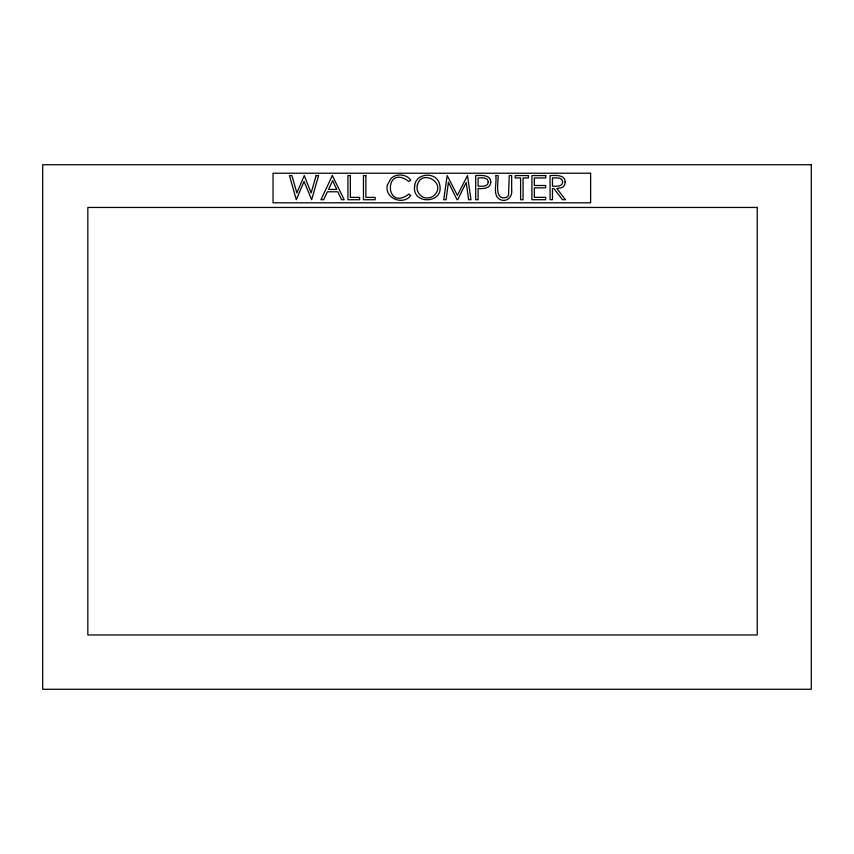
<?xml version="1.0" encoding="UTF-8"?>
<svg xmlns="http://www.w3.org/2000/svg" width="854" height="854" viewBox="0 0 854 854"><rect width="100%" height="100%" fill="white"/><g stroke="black" fill="none" stroke-linecap="round" stroke-linejoin="round"><path stroke-width="1.28" d="M511.663 190.143C512.731 196.11 507.297 202.163 501.202 199.975C491.349 196.623 497.498 182.617 495.683 175.572L498.095 175.572C498.629 181.454 493.868 200.615 506.08 197.52A5.103 5.103 0 0 0 508.557 195.107L509.251 175.572L511.663 175.572L511.663 190.143M414.649 186.044C411.681 205.056 444.112 203.86 439.757 185.072C437.707 171.28 415.578 172.262 414.649 186.044M387.406 184.966C384.012 198.085 402.992 205.953 410.774 195.513L408.874 194.071C384.364 212.593 384.065 162.751 408.874 181.518L410.774 180.055C407.785 175.956 402.394 174.365 397.526 175.198A12.415 12.415 0 0 0 390.886 178.582L387.406 184.966M417.382 184.976C415.503 191.221 420.659 198.192 427.213 197.979A10.344 10.344 0 0 0 434.547 195C446.525 182.927 421.769 168.473 417.382 184.976M565.156 181.998L564.932 183.856A5.786 5.786 0 0 1 561.58 187.731L556.819 188.51L565.508 199.719L562.519 199.719L553.84 188.51L552.474 188.51L552.474 199.719L550.061 199.719L550.061 175.572C555.271 175.422 565.049 174.365 565.156 181.998M448.425 182.318L446.055 199.719L443.728 199.719L447.176 175.572L457.381 195.385L467.49 175.572L470.97 199.719L468.6 199.719L466.209 182.457L457.68 199.719L457.061 199.719L448.425 182.318M562.669 181.987C562.498 187.122 555.933 186.225 552.474 186.14L552.474 177.942C555.89 177.963 562.444 176.874 562.669 181.987M488.274 182.019C488.093 187.133 481.549 186.215 478.101 186.129L478.101 177.942C481.528 177.952 488.072 176.885 488.274 182.019M490.772 182.009C490.943 188.563 482.884 188.915 478.101 188.488L478.101 199.719L475.689 199.719L475.689 175.572C480.887 175.433 490.708 174.355 490.772 182.009M316.14 175.572L311.123 192.972L304.28 175.572L296.861 192.972L291.929 175.572L289.453 175.572L296.295 199.719L304.045 181.454L311.657 199.719L318.595 175.572L316.14 175.572M332.345 175.572L320.944 199.719L323.634 199.719L327.392 191.776L337.8 191.776L341.589 199.719L344.194 199.719L332.345 175.572M332.633 180.706L328.502 189.439L336.754 189.439L332.633 180.706M811.3 164.726L42.7 164.726L42.7 689.274L811.3 689.274L811.3 164.726M590.616 173.234L273.056 173.234L273.056 202.814L590.616 202.814L590.616 173.234M350.353 175.572L347.941 175.572L347.941 199.719L359.641 199.719L359.641 197.381L350.353 197.381L350.353 175.572M365.875 175.572L363.462 175.572L363.462 199.719L375.162 199.719L375.162 197.381L365.875 197.381L365.875 175.572M528.434 175.572L515.208 175.572L515.208 177.942L520.588 177.942L520.588 199.719L523.054 199.719L523.054 177.942L528.434 177.942L528.434 175.572M545.759 175.572L531.925 175.572L531.925 199.719L545.663 199.719L545.663 197.349L534.337 197.349L534.337 187.869L545.663 187.869L545.663 185.499L534.337 185.499L534.337 177.942L545.759 177.942L545.759 175.572M757.242 207.458L87.834 207.458L87.834 634.96L757.242 634.96L757.242 207.458"/></g></svg>
